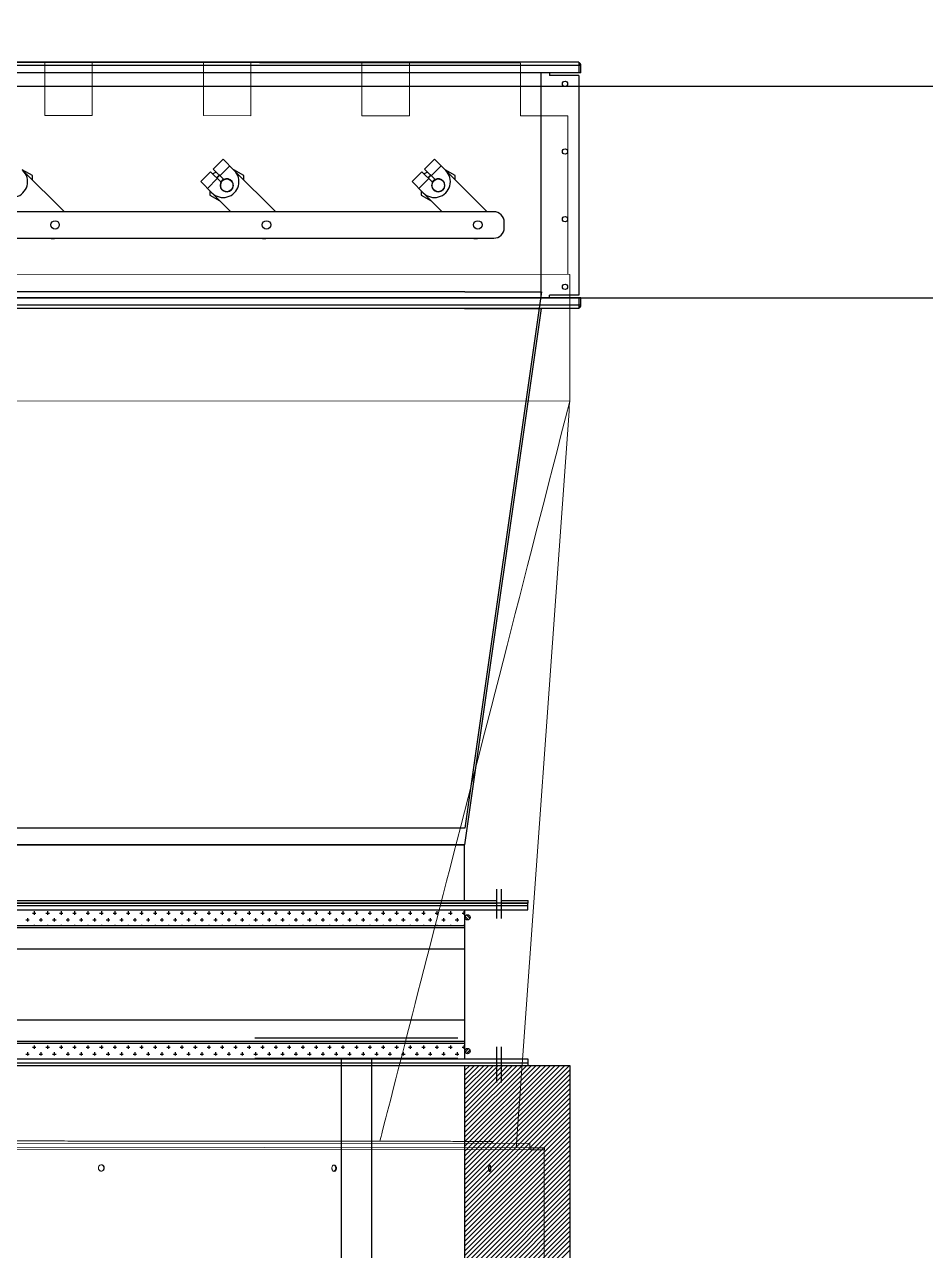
# Model space of a CAD drawing. Header units: millimetres. Extents: x -379292 to 1221486, y 92049 to 447512.
# Drawn here: x -170940 to -170087, y 213018 to 214177 of the extents above; entities that cross this region are included whole.
import ezdxf

# ---------------------------------------------------------------- set-up
doc = ezdxf.new("R2010")
doc.units = ezdxf.units.MM
doc.layers.add('05_WALL', color=3, linetype='Continuous')
doc.layers.add('08_LAMP', color=4, linetype='Continuous')
for name, color, linetype, lineweight in [('_Systemair', 3, 'Continuous', 30), ('_Systemair Ventilation Equipments', 7, 'Continuous', 30), ('Aironn-DEF', 7, 'Continuous', 0)]:
    doc.layers.add(name, color=color, linetype=linetype, lineweight=lineweight)

# ---------------------------------------------------------------- blocks, each defined once
blk = doc.blocks.new('GFL 1250')
at = {"layer": '_Systemair Ventilation Equipments', "color": 8}
for p, q in [((12063.17, 3746.23), (12063.17, 3748.73)), ((12063.42, 3748.73), (12063.17, 3748.73)), ((12063.42, 3748.73), (12063.17, 3748.73)), ((12063.42, 3746.23), (12063.42, 3748.73)), ((12063.42, 3746.23), (12063.17, 3746.23)), ((12063.17, 3614.68), (12063.17, 3745.78)), ((12063.42, 3745.78), (12063.17, 3745.78)), ((12063.42, 3614.68), (12063.42, 3745.78)), ((12057.92, 3617.73), (12057.92, 3742.73)), ((12063.22, 3742.73), (12057.92, 3742.73))]:
    blk.add_line(p, q, dxfattribs=at)
blk = doc.blocks.new('RSA 1250')
at = {"layer": '_Systemair Ventilation Equipments', "color": 8}
for p, q in [((12228.56, 3752.73), (12103.56, 3752.73)), ((12103.56, 3752.73), (12103.56, 3607.73)), ((12103.56, 3752.73), (12103.56, 3742.73)), ((12113.44, 3742.73), (12103.56, 3752.62)), ((12112.99, 3742.73), (12103.56, 3752.17)), ((12113.89, 3742.73), (12103.89, 3752.73)), ((12114.34, 3742.73), (12104.34, 3752.73)), ((12114.79, 3742.73), (12104.79, 3752.73)), ((12115.24, 3742.73), (12105.24, 3752.73)), ((12115.69, 3742.73), (12105.69, 3752.73)), ((12116.14, 3742.73), (12106.14, 3752.73)), ((12116.59, 3742.73), (12106.59, 3752.73)), ((12117.04, 3742.73), (12107.04, 3752.73)), ((12117.49, 3742.73), (12107.49, 3752.73)), ((12117.93, 3742.73), (12107.93, 3752.73)), ((12118.38, 3742.73), (12108.38, 3752.73)), ((12118.83, 3742.73), (12108.83, 3752.73)), ((12119.28, 3742.73), (12109.28, 3752.73)), ((12119.73, 3742.73), (12109.73, 3752.73)), ((12120.18, 3742.73), (12110.18, 3752.73)), ((12120.63, 3742.73), (12110.63, 3752.73)), ((12121.08, 3742.73), (12111.08, 3752.73)), ((12121.53, 3742.73), (12111.53, 3752.73)), ((12121.98, 3742.73), (12111.98, 3752.73)), ((12122.42, 3742.73), (12112.42, 3752.73)), ((12122.87, 3742.73), (12112.87, 3752.73)), ((12123.32, 3742.73), (12113.32, 3752.73)), ((12123.77, 3742.73), (12113.77, 3752.73)), ((12124.22, 3742.73), (12114.22, 3752.73)), ((12124.67, 3742.73), (12114.67, 3752.73)), ((12125.12, 3742.73), (12115.12, 3752.73)), ((12125.57, 3742.73), (12115.57, 3752.73)), ((12126.02, 3742.73), (12116.02, 3752.73)), ((12126.47, 3742.73), (12116.47, 3752.73)), ((12126.91, 3742.73), (12116.91, 3752.73)), ((12127.36, 3742.73), (12117.36, 3752.73)), ((12127.81, 3742.73), (12117.81, 3752.73)), ((12128.26, 3742.73), (12118.26, 3752.73)), ((12128.71, 3742.73), (12118.71, 3752.73)), ((12129.16, 3742.73), (12119.16, 3752.73)), ((12129.61, 3742.73), (12119.61, 3752.73)), ((12130.06, 3742.73), (12120.06, 3752.73)), ((12130.51, 3742.73), (12120.51, 3752.73)), ((12130.96, 3742.73), (12120.96, 3752.73)), ((12112.55, 3742.73), (12103.56, 3751.72)), ((12112.1, 3742.73), (12103.56, 3751.27)), ((12111.65, 3742.73), (12103.56, 3750.82)), ((12111.2, 3742.73), (12103.56, 3750.37)), ((12110.75, 3742.73), (12103.56, 3749.92)), ((12110.3, 3742.73), (12103.56, 3749.48)), ((12109.85, 3742.73), (12103.56, 3749.03)), ((12109.4, 3742.73), (12103.56, 3748.58)), ((12108.95, 3742.73), (12103.56, 3748.13)), ((12108.5, 3742.73), (12103.56, 3747.68)), ((12108.06, 3742.73), (12103.56, 3747.23)), ((12107.61, 3742.73), (12103.56, 3746.78)), ((12107.16, 3742.73), (12103.56, 3746.33)), ((12106.71, 3742.73), (12103.56, 3745.88)), ((12106.26, 3742.73), (12103.56, 3745.43)), ((12105.81, 3742.73), (12103.56, 3744.99)), ((12105.36, 3742.73), (12103.56, 3744.54)), ((12104.91, 3742.73), (12103.56, 3744.09)), ((12104.46, 3742.73), (12103.56, 3743.64)), ((12104.01, 3742.73), (12103.56, 3743.19)), ((12103.57, 3742.73), (12103.56, 3742.74)), ((12103.56, 3742.73), (12228.56, 3742.73))]:
    blk.add_line(p, q, dxfattribs=at)
blk = doc.blocks.new('EVH 1250')
at = {"layer": '_Systemair Ventilation Equipments', "color": 8}
for p, q in [((12307.23, 3748.71), (12307.23, 3611.71)), ((12307.88, 3748.71), (12307.23, 3748.71)), ((12307.48, 3748.71), (12307.48, 3611.71)), ((12307.88, 3611.71), (12307.88, 3748.71)), ((12321.98, 3611.71), (12321.98, 3748.71)), ((12321.98, 3748.71), (12322.63, 3748.71)), ((12322.38, 3748.71), (12322.38, 3611.71)), ((12322.63, 3748.71), (12322.63, 3611.71)), ((12308.68, 3746.21), (12305.91, 3746.21)), ((12324.2, 3746.21), (12320.83, 3746.21)), ((12308.68, 3745.77), (12305.91, 3745.77)), ((12324.2, 3745.77), (12320.83, 3745.77)), ((12321.98, 3742.75), (12307.88, 3742.75)), ((12308.17, 3742.49), (12308.17, 3742.75)), ((12308.67, 3743.23), (12308.35, 3742.91)), ((12308.81, 3743.09), (12308.49, 3742.77)), ((12309.35, 3617.75), (12309.35, 3742.75)), ((12309.55, 3617.75), (12309.55, 3742.75)), ((12311.55, 3617.75), (12311.55, 3742.75)), ((12318.28, 3617.75), (12318.28, 3742.75)), ((12320.28, 3617.75), (12320.28, 3742.75)), ((12320.48, 3617.75), (12320.48, 3742.75)), ((12321.98, 3742.75), (12320.53, 3742.75)), ((12320.87, 3742.49), (12320.87, 3742.75)), ((12321, 3743.09), (12321.32, 3742.77)), ((12321.14, 3743.23), (12321.46, 3742.91)), ((12308.01, 3742.65), (12308.33, 3742.65)), ((12308.17, 3741.22), (12308.17, 3741.54)), ((12308.65, 3742.01), (12308.96, 3742.01)), ((12308.81, 3741.85), (12308.81, 3742.17)), ((12309.28, 3742.65), (12309.35, 3742.65)), ((12320.71, 3742.65), (12321.03, 3742.65)), ((12320.87, 3741.22), (12320.87, 3741.54)), ((12321.35, 3742.01), (12321.66, 3742.01)), ((12321.51, 3741.85), (12321.51, 3742.17)), ((12308.01, 3741.38), (12308.33, 3741.38)), ((12308.65, 3740.74), (12308.96, 3740.74)), ((12308.81, 3740.58), (12308.81, 3740.9)), ((12309.28, 3741.38), (12309.35, 3741.38)), ((12320.71, 3741.38), (12321.03, 3741.38)), ((12321.35, 3740.74), (12321.66, 3740.74)), ((12321.51, 3740.58), (12321.51, 3740.9)), ((12308.01, 3740.11), (12308.33, 3740.11)), ((12308.17, 3739.95), (12308.17, 3740.27)), ((12308.65, 3739.47), (12308.96, 3739.47)), ((12308.81, 3739.31), (12308.81, 3739.63)), ((12309.28, 3740.11), (12309.35, 3740.11)), ((12320.71, 3740.11), (12321.03, 3740.11)), ((12320.87, 3739.95), (12320.87, 3740.27)), ((12321.35, 3739.47), (12321.66, 3739.47)), ((12321.51, 3739.31), (12321.51, 3739.63)), ((12308.01, 3738.84), (12308.33, 3738.84)), ((12308.17, 3738.68), (12308.17, 3739)), ((12308.65, 3738.2), (12308.96, 3738.2)), ((12308.81, 3738.04), (12308.81, 3738.36)), ((12309.28, 3738.84), (12309.35, 3738.84)), ((12320.71, 3738.84), (12321.03, 3738.84)), ((12320.87, 3738.68), (12320.87, 3739)), ((12321.35, 3738.2), (12321.66, 3738.2)), ((12321.51, 3738.04), (12321.51, 3738.36)), ((12308.01, 3737.57), (12308.33, 3737.57)), ((12308.17, 3737.41), (12308.17, 3737.73)), ((12308.65, 3736.93), (12308.96, 3736.93)), ((12308.81, 3736.77), (12308.81, 3737.09)), ((12309.28, 3737.57), (12309.35, 3737.57)), ((12320.71, 3737.57), (12321.03, 3737.57)), ((12320.87, 3737.41), (12320.87, 3737.73)), ((12321.35, 3736.93), (12321.66, 3736.93)), ((12321.51, 3736.77), (12321.51, 3737.09)), ((12308.01, 3736.3), (12308.33, 3736.3)), ((12308.17, 3736.14), (12308.17, 3736.46)), ((12308.81, 3735.5), (12308.81, 3735.82)), ((12309.28, 3736.3), (12309.35, 3736.3)), ((12320.71, 3736.3), (12321.03, 3736.3)), ((12320.87, 3736.14), (12320.87, 3736.46)), ((12321.51, 3735.5), (12321.51, 3735.82)), ((12308.01, 3735.03), (12308.33, 3735.03)), ((12308.17, 3734.87), (12308.17, 3735.19)), ((12308.65, 3735.66), (12308.96, 3735.66)), ((12308.81, 3734.23), (12308.81, 3734.55)), ((12309.28, 3735.03), (12309.34, 3735.03)), ((12320.71, 3735.03), (12321.03, 3735.03)), ((12320.87, 3734.87), (12320.87, 3735.19)), ((12321.35, 3735.66), (12321.66, 3735.66)), ((12321.51, 3734.23), (12321.51, 3734.55)), ((12308.01, 3733.76), (12308.33, 3733.76)), ((12308.17, 3733.6), (12308.17, 3733.92)), ((12308.65, 3734.39), (12308.96, 3734.39)), ((12309.28, 3733.76), (12309.34, 3733.76)), ((12320.71, 3733.76), (12321.03, 3733.76)), ((12320.87, 3733.6), (12320.87, 3733.92)), ((12321.35, 3734.39), (12321.66, 3734.39)), ((12308.01, 3732.49), (12308.33, 3732.49)), ((12308.17, 3732.33), (12308.17, 3732.65)), ((12308.65, 3733.12), (12308.96, 3733.12)), ((12308.81, 3732.96), (12308.81, 3733.28)), ((12309.28, 3732.49), (12309.34, 3732.49)), ((12320.71, 3732.49), (12321.03, 3732.49)), ((12320.87, 3732.33), (12320.87, 3732.65)), ((12321.35, 3733.12), (12321.66, 3733.12)), ((12321.51, 3732.96), (12321.51, 3733.28)), ((12321.98, 3732.49), (12321.98, 3732.49)), ((12308.01, 3731.22), (12308.33, 3731.22)), ((12308.17, 3731.06), (12308.17, 3731.38)), ((12308.65, 3731.85), (12308.96, 3731.85)), ((12308.81, 3731.69), (12308.81, 3732.01)), ((12309.28, 3731.22), (12309.34, 3731.22)), ((12320.71, 3731.22), (12321.03, 3731.22)), ((12320.87, 3731.06), (12320.87, 3731.38)), ((12321.35, 3731.85), (12321.66, 3731.85)), ((12321.51, 3731.69), (12321.51, 3732.01)), ((12321.98, 3731.22), (12321.98, 3731.22)), ((12308.01, 3729.95), (12308.33, 3729.95)), ((12308.17, 3729.79), (12308.17, 3730.11)), ((12308.65, 3730.58), (12308.96, 3730.58)), ((12308.81, 3730.42), (12308.81, 3730.74)), ((12309.28, 3729.95), (12309.34, 3729.95)), ((12320.71, 3729.95), (12321.03, 3729.95)), ((12320.87, 3729.79), (12320.87, 3730.11)), ((12321.35, 3730.58), (12321.66, 3730.58)), ((12321.51, 3730.42), (12321.51, 3730.74)), ((12321.98, 3729.95), (12321.98, 3729.95)), ((12308.17, 3728.52), (12308.17, 3728.84)), ((12308.65, 3729.31), (12308.96, 3729.31)), ((12308.81, 3729.15), (12308.81, 3729.47)), ((12320.87, 3728.52), (12320.87, 3728.84)), ((12321.35, 3729.31), (12321.66, 3729.31)), ((12321.51, 3729.15), (12321.51, 3729.47)), ((12308.01, 3728.68), (12308.33, 3728.68)), ((12308.65, 3728.04), (12308.96, 3728.04)), ((12308.81, 3727.88), (12308.81, 3728.2)), ((12309.28, 3728.68), (12309.34, 3728.68)), ((12320.71, 3728.68), (12321.03, 3728.68)), ((12321.35, 3728.04), (12321.66, 3728.04)), ((12321.51, 3727.88), (12321.51, 3728.2)), ((12321.98, 3728.68), (12321.98, 3728.68)), ((12308.01, 3727.41), (12308.33, 3727.41)), ((12308.17, 3727.25), (12308.17, 3727.57)), ((12308.65, 3726.77), (12308.96, 3726.77)), ((12308.81, 3726.61), (12308.81, 3726.93)), ((12309.28, 3727.41), (12309.34, 3727.41)), ((12320.71, 3727.41), (12321.03, 3727.41)), ((12320.87, 3727.25), (12320.87, 3727.57)), ((12321.35, 3726.77), (12321.66, 3726.77)), ((12321.51, 3726.61), (12321.51, 3726.93)), ((12321.98, 3727.41), (12321.98, 3727.41)), ((12308.01, 3726.14), (12308.33, 3726.14)), ((12308.17, 3725.98), (12308.17, 3726.3)), ((12308.65, 3725.5), (12308.96, 3725.5)), ((12308.81, 3725.34), (12308.81, 3725.66)), ((12309.28, 3726.14), (12309.34, 3726.14)), ((12320.71, 3726.14), (12321.03, 3726.14)), ((12320.87, 3725.98), (12320.87, 3726.3)), ((12321.35, 3725.5), (12321.66, 3725.5)), ((12321.51, 3725.34), (12321.51, 3725.66)), ((12321.98, 3726.14), (12321.98, 3726.14)), ((12308.01, 3724.87), (12308.33, 3724.87)), ((12308.17, 3724.71), (12308.17, 3725.03)), ((12308.65, 3724.23), (12308.96, 3724.23)), ((12308.81, 3724.07), (12308.81, 3724.39)), ((12309.28, 3724.87), (12309.34, 3724.87)), ((12320.71, 3724.87), (12321.03, 3724.87)), ((12320.87, 3724.71), (12320.87, 3725.03)), ((12321.35, 3724.23), (12321.66, 3724.23)), ((12321.51, 3724.07), (12321.51, 3724.39)), ((12321.98, 3724.87), (12321.99, 3724.87)), ((12308.01, 3723.6), (12308.33, 3723.6)), ((12308.17, 3723.44), (12308.17, 3723.76)), ((12308.65, 3722.96), (12308.96, 3722.96)), ((12308.81, 3722.8), (12308.81, 3723.12)), ((12309.28, 3723.6), (12309.34, 3723.6)), ((12320.71, 3723.6), (12321.03, 3723.6)), ((12320.87, 3723.44), (12320.87, 3723.76)), ((12321.35, 3722.96), (12321.66, 3722.96)), ((12321.51, 3722.8), (12321.51, 3723.12)), ((12321.98, 3723.6), (12321.99, 3723.6)), ((12308.01, 3722.33), (12308.33, 3722.33)), ((12308.17, 3722.17), (12308.17, 3722.49)), ((12308.81, 3721.53), (12308.81, 3721.85)), ((12309.28, 3722.33), (12309.33, 3722.33)), ((12320.71, 3722.33), (12321.03, 3722.33)), ((12320.87, 3722.17), (12320.87, 3722.49)), ((12321.51, 3721.53), (12321.51, 3721.85)), ((12321.98, 3722.33), (12321.99, 3722.33)), ((12308.01, 3721.06), (12308.33, 3721.06)), ((12308.17, 3720.9), (12308.17, 3721.22)), ((12308.65, 3721.69), (12308.96, 3721.69)), ((12309.28, 3721.06), (12309.33, 3721.06)), ((12320.71, 3721.06), (12321.03, 3721.06)), ((12320.87, 3720.9), (12320.87, 3721.22)), ((12321.35, 3721.69), (12321.66, 3721.69)), ((12321.98, 3721.06), (12321.99, 3721.06)), ((12308.01, 3719.79), (12308.33, 3719.79)), ((12308.17, 3719.63), (12308.17, 3719.95)), ((12308.65, 3720.42), (12308.96, 3720.42)), ((12308.81, 3720.26), (12308.81, 3720.58)), ((12309.28, 3719.79), (12309.33, 3719.79)), ((12320.71, 3719.79), (12321.03, 3719.79)), ((12320.87, 3719.63), (12320.87, 3719.95)), ((12321.35, 3720.42), (12321.66, 3720.42)), ((12321.51, 3720.26), (12321.51, 3720.58)), ((12321.98, 3719.79), (12321.99, 3719.79)), ((12308.01, 3718.52), (12308.33, 3718.52)), ((12308.17, 3718.36), (12308.17, 3718.68)), ((12308.65, 3719.15), (12308.96, 3719.15)), ((12308.81, 3718.99), (12308.81, 3719.31)), ((12309.28, 3718.52), (12309.33, 3718.52)), ((12320.71, 3718.52), (12321.03, 3718.52)), ((12320.87, 3718.36), (12320.87, 3718.68)), ((12321.35, 3719.15), (12321.66, 3719.15)), ((12321.51, 3718.99), (12321.51, 3719.31)), ((12321.98, 3718.52), (12321.99, 3718.52)), ((12308.01, 3717.25), (12308.33, 3717.25)), ((12308.17, 3717.09), (12308.17, 3717.41)), ((12308.65, 3717.88), (12308.96, 3717.88)), ((12308.81, 3717.72), (12308.81, 3718.04)), ((12309.28, 3717.25), (12309.33, 3717.25)), ((12320.71, 3717.25), (12321.03, 3717.25)), ((12320.87, 3717.09), (12320.87, 3717.41)), ((12321.35, 3717.88), (12321.66, 3717.88)), ((12321.51, 3717.72), (12321.51, 3718.04)), ((12321.98, 3717.25), (12321.99, 3717.25)), ((12308.17, 3715.82), (12308.17, 3716.14)), ((12308.65, 3716.61), (12308.96, 3716.61)), ((12308.81, 3716.45), (12308.81, 3716.77)), ((12320.87, 3715.82), (12320.87, 3716.14)), ((12321.35, 3716.61), (12321.66, 3716.61)), ((12321.51, 3716.45), (12321.51, 3716.77)), ((12308.01, 3715.98), (12308.33, 3715.98)), ((12308.17, 3714.55), (12308.17, 3714.87)), ((12308.65, 3715.34), (12308.96, 3715.34)), ((12308.81, 3715.18), (12308.81, 3715.5)), ((12309.28, 3715.98), (12309.33, 3715.98)), ((12320.71, 3715.98), (12321.03, 3715.98)), ((12320.87, 3714.55), (12320.87, 3714.87)), ((12321.35, 3715.34), (12321.66, 3715.34)), ((12321.51, 3715.18), (12321.51, 3715.5)), ((12321.98, 3715.98), (12321.99, 3715.98)), ((12308.01, 3714.71), (12308.33, 3714.71)), ((12308.65, 3714.07), (12308.96, 3714.07)), ((12308.81, 3713.91), (12308.81, 3714.23)), ((12309.28, 3714.71), (12309.33, 3714.71)), ((12320.71, 3714.71), (12321.03, 3714.71)), ((12321.35, 3714.07), (12321.66, 3714.07)), ((12321.51, 3713.91), (12321.51, 3714.23)), ((12321.98, 3714.71), (12321.99, 3714.71)), ((12308.01, 3713.44), (12308.33, 3713.44)), ((12308.17, 3713.28), (12308.17, 3713.6)), ((12308.65, 3712.8), (12308.96, 3712.8)), ((12308.81, 3712.64), (12308.81, 3712.96)), ((12309.28, 3713.44), (12309.33, 3713.44)), ((12320.71, 3713.44), (12321.03, 3713.44)), ((12320.87, 3713.28), (12320.87, 3713.6)), ((12321.35, 3712.8), (12321.66, 3712.8)), ((12321.51, 3712.64), (12321.51, 3712.96)), ((12321.98, 3713.44), (12321.99, 3713.44)), ((12308.01, 3712.17), (12308.33, 3712.17)), ((12308.17, 3712.01), (12308.17, 3712.33)), ((12308.65, 3711.53), (12308.96, 3711.53)), ((12308.81, 3711.37), (12308.81, 3711.69)), ((12309.28, 3712.17), (12309.33, 3712.17)), ((12320.71, 3712.17), (12321.03, 3712.17)), ((12320.87, 3712.01), (12320.87, 3712.33)), ((12321.35, 3711.53), (12321.66, 3711.53)), ((12321.51, 3711.37), (12321.51, 3711.69)), ((12321.98, 3712.17), (12321.99, 3712.17)), ((12308.01, 3710.9), (12308.33, 3710.9)), ((12308.17, 3710.74), (12308.17, 3711.06)), ((12308.65, 3710.26), (12308.96, 3710.26)), ((12308.81, 3710.1), (12308.81, 3710.42)), ((12309.28, 3710.9), (12309.32, 3710.9)), ((12320.71, 3710.9), (12321.03, 3710.9)), ((12320.87, 3710.74), (12320.87, 3711.06)), ((12321.35, 3710.26), (12321.66, 3710.26)), ((12321.51, 3710.1), (12321.51, 3710.42)), ((12321.98, 3710.9), (12321.99, 3710.9)), ((12308.01, 3709.63), (12308.33, 3709.63)), ((12308.17, 3709.47), (12308.17, 3709.79)), ((12308.81, 3708.83), (12308.81, 3709.15)), ((12309.28, 3709.63), (12309.32, 3709.63)), ((12320.71, 3709.63), (12321.03, 3709.63)), ((12320.87, 3709.47), (12320.87, 3709.79)), ((12321.51, 3708.83), (12321.51, 3709.15)), ((12321.98, 3709.63), (12321.99, 3709.63)), ((12308.01, 3708.36), (12308.33, 3708.36)), ((12308.17, 3708.2), (12308.17, 3708.52)), ((12308.65, 3708.99), (12308.96, 3708.99)), ((12308.81, 3707.56), (12308.81, 3707.88)), ((12309.28, 3708.36), (12309.32, 3708.36)), ((12320.71, 3708.36), (12321.03, 3708.36)), ((12320.87, 3708.2), (12320.87, 3708.52)), ((12321.35, 3708.99), (12321.66, 3708.99)), ((12321.51, 3707.56), (12321.51, 3707.88)), ((12321.98, 3708.36), (12321.99, 3708.36)), ((12308.01, 3707.09), (12308.33, 3707.09)), ((12308.17, 3706.93), (12308.17, 3707.25)), ((12308.65, 3707.72), (12308.96, 3707.72)), ((12309.28, 3707.09), (12309.32, 3707.09)), ((12320.71, 3707.09), (12321.03, 3707.09)), ((12320.87, 3706.93), (12320.87, 3707.25)), ((12321.35, 3707.72), (12321.66, 3707.72)), ((12321.98, 3707.09), (12321.99, 3707.09)), ((12308.01, 3705.82), (12308.33, 3705.82)), ((12308.17, 3705.66), (12308.17, 3705.98)), ((12308.65, 3706.45), (12308.96, 3706.45)), ((12308.81, 3706.29), (12308.81, 3706.61)), ((12309.28, 3705.82), (12309.32, 3705.82)), ((12320.71, 3705.82), (12321.03, 3705.82)), ((12320.87, 3705.66), (12320.87, 3705.98)), ((12321.35, 3706.45), (12321.66, 3706.45)), ((12321.51, 3706.29), (12321.51, 3706.61)), ((12321.98, 3705.82), (12321.99, 3705.82)), ((12308.01, 3704.55), (12308.33, 3704.55)), ((12308.17, 3704.39), (12308.17, 3704.71)), ((12308.65, 3705.18), (12308.96, 3705.18)), ((12308.81, 3705.02), (12308.81, 3705.34)), ((12309.28, 3704.55), (12309.32, 3704.55)), ((12320.71, 3704.55), (12321.03, 3704.55)), ((12320.87, 3704.39), (12320.87, 3704.71)), ((12321.35, 3705.18), (12321.66, 3705.18)), ((12321.51, 3705.02), (12321.51, 3705.34)), ((12321.98, 3704.55), (12321.99, 3704.55)), ((12308.01, 3703.28), (12308.33, 3703.28)), ((12308.17, 3703.12), (12308.17, 3703.44)), ((12308.65, 3703.91), (12308.96, 3703.91)), ((12308.81, 3703.75), (12308.81, 3704.07)), ((12309.28, 3703.28), (12309.32, 3703.28)), ((12320.71, 3703.28), (12321.03, 3703.28)), ((12320.87, 3703.12), (12320.87, 3703.44)), ((12321.35, 3703.91), (12321.66, 3703.91)), ((12321.51, 3703.75), (12321.51, 3704.07)), ((12321.98, 3703.28), (12321.99, 3703.28)), ((12308.17, 3701.85), (12308.17, 3702.17)), ((12308.65, 3702.64), (12308.96, 3702.64)), ((12308.81, 3702.48), (12308.81, 3702.8)), ((12320.87, 3701.85), (12320.87, 3702.17)), ((12321.35, 3702.64), (12321.66, 3702.64)), ((12321.51, 3702.48), (12321.51, 3702.8)), ((12308.01, 3702.01), (12308.33, 3702.01)), ((12308.65, 3701.37), (12308.96, 3701.37)), ((12308.81, 3701.21), (12308.81, 3701.53)), ((12309.28, 3702.01), (12309.32, 3702.01)), ((12320.71, 3702.01), (12321.03, 3702.01)), ((12321.35, 3701.37), (12321.66, 3701.37)), ((12321.51, 3701.21), (12321.51, 3701.53)), ((12321.98, 3702.01), (12321.99, 3702.01))]:
    blk.add_line(p, q, dxfattribs=at)
for centre in [(12308.58, 3743), (12321.23, 3743)]:
    blk.add_circle(centre, 0.25, dxfattribs=at)
blk = doc.blocks.new('GDD 1250')
at = {"layer": '_Systemair Ventilation Equipments', "color": 8, "linetype": 'Continuous'}
for p, q in [((12625.02, 1429.51), (12625.02, 1282.91)), ((12625.02, 1429.51), (12626.02, 1429.51)), ((12625.32, 1429.71), (12625.32, 1429.51)), ((12626.02, 1429.71), (12625.32, 1429.71)), ((12625.32, 1429.51), (12625.32, 1282.91)), ((12626.02, 1429.71), (12626.02, 1429.51)), ((12626.02, 1429.51), (12626.02, 1282.91)), ((12626.27, 1429.51), (12626.27, 1426.75)), ((12626.27, 1429.51), (12647.07, 1429.51)), ((12647.07, 1429.51), (12647.07, 1426.75)), ((12647.32, 1429.71), (12647.32, 1429.51)), ((12648.02, 1429.71), (12647.32, 1429.71)), ((12647.32, 1429.51), (12647.32, 1282.91)), ((12647.32, 1429.51), (12648.32, 1429.51)), ((12648.02, 1429.71), (12648.02, 1429.51)), ((12648.02, 1429.51), (12648.02, 1282.91)), ((12648.32, 1429.51), (12648.32, 1282.91)), ((12626.02, 1426.75), (12626.27, 1426.75)), ((12647.32, 1426.75), (12647.07, 1426.75)), ((12647.32, 1425.96), (12626.02, 1425.96)), ((12640.67, 1422.46), (12640.17, 1422.46)), ((12639.15, 1420.81), (12635.26, 1416.92)), ((12639.17, 1421.46), (12639.17, 1298.46)), ((12641.67, 1298.46), (12641.67, 1421.46)), ((12635.75, 1417.81), (12635.2, 1416.86)), ((12636.15, 1417.81), (12635.75, 1417.81)), ((12634.2, 1415.86), (12635.26, 1416.92)), ((12634.83, 1416.49), (12635.77, 1415.56)), ((12637.38, 1414.8), (12639.17, 1416.59)), ((12634.2, 1415.86), (12635.14, 1414.92)), ((12635.14, 1414.92), (12636.13, 1415.92)), ((12635.38, 1414.67), (12636.38, 1415.67)), ((12635.41, 1415.2), (12635.59, 1414.88)), ((12636.02, 1415.31), (12636.96, 1414.37)), ((12637.6, 1414.61), (12638.15, 1415.56)), ((12635.38, 1414.67), (12636.32, 1413.74)), ((12636.32, 1413.74), (12637.38, 1414.8)), ((12637.19, 1414.61), (12637.6, 1414.61)), ((12639.15, 1400.81), (12635.26, 1396.92)), ((12635.75, 1397.81), (12635.2, 1396.86)), ((12636.15, 1397.81), (12635.75, 1397.81)), ((12634.2, 1395.86), (12635.26, 1396.92)), ((12634.83, 1396.49), (12635.77, 1395.56)), ((12637.38, 1394.8), (12639.17, 1396.59)), ((12634.2, 1395.86), (12635.14, 1394.92)), ((12635.14, 1394.92), (12636.13, 1395.92)), ((12635.38, 1394.67), (12636.38, 1395.67)), ((12636.02, 1395.31), (12636.96, 1394.37)), ((12637.6, 1394.61), (12638.15, 1395.56)), ((12635.38, 1394.67), (12636.32, 1393.74)), ((12635.41, 1395.2), (12635.59, 1394.88)), ((12636.32, 1393.74), (12637.38, 1394.8)), ((12637.19, 1394.61), (12637.6, 1394.61)), ((12639.15, 1380.81), (12635.26, 1376.92)), ((12635.75, 1377.81), (12635.2, 1376.86)), ((12636.15, 1377.81), (12635.75, 1377.81))]:
    blk.add_line(p, q, dxfattribs=at)
for centre, radius in [((12627.07, 1428.21), 0.25), ((12633.47, 1428.21), 0.25), ((12639.87, 1428.21), 0.25), ((12646.27, 1428.21), 0.25), ((12640.42, 1419.96), 0.4), ((12636.67, 1416.21), 0.6), ((12640.42, 1399.96), 0.4), ((12636.67, 1396.21), 0.6), ((12640.42, 1379.96), 0.4)]:
    blk.add_circle(centre, radius, dxfattribs=at)
for centre, radius, start, end in [((12625.32, 1429.41), 0.3, 90, 160.7025), ((12648.02, 1429.41), 0.3, 19.2975, 90), ((12640.17, 1421.46), 1, 90, 180), ((12640.67, 1421.46), 1, 0, 90), ((12640.21, 1419.75), 1.5, 133.8159, 135), ((12640.21, 1419.75), 1.5, 347.1742, 12.816), ((12636.32, 1415.86), 1.5, 315, 135), ((12636.67, 1416.21), 0.615, 241.5321, 208.4679), ((12636.67, 1416.21), 1.2, 216.6085, 233.3915), ((12636.67, 1416.21), 1.15, 216.2379, 233.7561), ((12636.67, 1416.21), 0.65, 209.3769, 240.6232), ((12640.21, 1399.75), 1.5, 133.8159, 135), ((12640.21, 1399.75), 1.5, 347.1742, 12.816), ((12636.32, 1395.86), 1.5, 315, 135), ((12636.67, 1396.21), 0.615, 241.5321, 208.4679), ((12636.67, 1396.21), 1.2, 216.6085, 233.3915), ((12636.67, 1396.21), 1.15, 216.2379, 233.7561), ((12636.67, 1396.21), 0.65, 209.3769, 240.6232), ((12640.21, 1379.75), 1.5, 133.8159, 135), ((12640.21, 1379.75), 1.5, 347.1742, 12.816), ((12636.32, 1375.86), 1.5, 315, 135)]:
    blk.add_arc(centre, radius, start, end, dxfattribs=at)
blk = doc.blocks.new('red1250')
at = {"layer": '_Systemair', "color": 8}
for p, q in [((15507.5, 2064.58), (15507.5, 2071.83)), ((15507.5, 2071.83), (15558.25, 2064.58)), ((15507.5, 2064.58), (15507.5, 1939.58)), ((15558.25, 2064.58), (15558.25, 1939.58))]:
    blk.add_line(p, q, dxfattribs=at)
blk = doc.blocks.new('OtoParkBodrumKatMimari')
at = {"layer": '05_WALL', "color": 8, "flags": 128}
for points in [[(71500, 116100), (71500, 116600), (76550, 116600), (76550, 113300), (71500, 113300)], [(71500, 113100), (76550, 113100), (76550, 107000), (71500, 107000), (71500, 107500)]]:
    blk.add_lwpolyline(points, dxfattribs=at)
at = {"layer": '_Systemair', "color": 7, "xscale": 10, "yscale": 10, "zscale": 10, "rotation": 270}
blk.add_blockref('red1250', (55185.5, 268165), dxfattribs=at)
at = {"layer": '_Systemair Ventilation Equipments', "xscale": 10, "yscale": 10, "zscale": 10, "rotation": 270}
for name, p in [('GDD 1250', (61644.2, 239573.2)), ('GFL 1250', (38404, 233161.7)), ('EVH 1250', (38404, 235599.8))]:
    blk.add_blockref(name, p, dxfattribs=at)
at = {"layer": '_Systemair Ventilation Equipments', "color": 8, "xscale": 10, "yscale": 10, "zscale": 10, "rotation": 270}
blk.add_blockref('RSA 1250', (38404, 233409.1), dxfattribs=at)
blk = doc.blocks.new('40 W SIVA ÜSTÜ ETANJ LED 50')
at = {"layer": '08_LAMP'}
for p, q in [((-625, -100), (-625, 100)), ((-605, -100), (-605, 100)), ((-605, 15), (605, 15)), ((-605, -15), (605, -15))]:
    blk.add_line(p, q, dxfattribs=at)
blk = doc.blocks.new('AIRONN DEF 1250-1')
at = {"layer": 'Aironn-DEF', "color": 7}
blk.add_line((4105.98, 5140.36), (4241.51, 5140.24), dxfattribs=at)
at = {"layer": 'Aironn-DEF', "color": 7, "linetype": 'Continuous', "lineweight": 15}
for p, q in [((4196.51, 5135.28), (4196.51, 5140.28)), ((4200.98, 5135.28), (4200.99, 5140.28)), ((4211.51, 5135.27), (4211.51, 5140.27)), ((4215.98, 5135.26), (4215.99, 5140.26)), ((4226.51, 5135.26), (4226.51, 5140.26)), ((4230.99, 5135.25), (4230.99, 5140.25)), ((4241.51, 5135.24), (4241.51, 5140.24)), ((4196.51, 5135.28), (4200.98, 5135.28)), ((4211.51, 5135.27), (4215.98, 5135.26)), ((4226.51, 5135.26), (4230.99, 5135.25)), ((4241.51, 5135.24), (4245.99, 5135.24)), ((4245.99, 5135.24), (4245.98, 5120.24)), ((4105.76, 5120.35), (4246.18, 5120.24)), ((4238.78, 5038.23), (4238.78, 5038.23)), ((4242.38, 5038.03), (4109.37, 5038.14)), ((4162.63, 5037.69), (4242.48, 5037.63)), ((4162.63, 5037.49), (4242.48, 5037.43)), ((4242.38, 5037.63), (4242.38, 5038.03)), ((4242.48, 5037.43), (4242.48, 5037.63)), ((4242.48, 5037.63), (4243.78, 5037.63)), ((4242.48, 5037.43), (4243.78, 5037.43)), ((4243.76, 5035.98), (4243.76, 5037.43)), ((4243.78, 5037.43), (4243.78, 5037.63)), ((4243.77, 5035.98), (4243.76, 5035.98)), ((4243.66, 4914.66), (4243.76, 5035.38)), ((4243.76, 5035.38), (4243.76, 5035.38))]:
    blk.add_line(p, q, dxfattribs=at)
at = {"layer": 'Aironn-DEF', "color": 2, "linetype": 'Continuous', "lineweight": 15}
for p, q in [((4246.18, 5120.24), (4246.17, 5108.24)), ((4105.74, 5108.35), (4246.17, 5108.24)), ((4105.75, 5108.35), (4246.17, 5108.24)), ((4246.17, 5108.24), (4246.16, 5108.18)), ((4241.09, 5037.63), (4246.1, 5107.3))]:
    blk.add_line(p, q, dxfattribs=at)
at = {"layer": 'Aironn-DEF', "color": 7, "linetype": 'Continuous', "lineweight": 15}
blk.add_arc((4238.98, 5038.23), 0.2, 179.9523, 269.9523, dxfattribs=at)
at = {"layer": 'Aironn-DEF', "color": 2, "linetype": 'Continuous', "lineweight": 15}
for points, knots in [([(4228.2, 5038.24), (4228.2, 5038.24), (4233.33, 5058.25), (4241.89, 5091.57), (4246.17, 5108.24)], [0, 0, 0, 0, 0.5, 1, 1, 1, 1]), ([(4246.1, 5107.3), (4246.1, 5107.45), (4246.09, 5107.75), (4246.14, 5108.03), (4246.16, 5108.18)], [0, 0, 0, 0, 0.505354, 1, 1, 1, 1])]:
    blk.add_open_spline(points, degree=3, knots=knots, dxfattribs=at)
at = {"layer": 'Aironn-DEF', "color": 7, "linetype": 'Continuous', "lineweight": 15}
for points, knots in [([(4220.51, 5038.25), (4219.88, 5038.25), (4218.63, 5038.25), (4216.65, 5038.25), (4214.61, 5038.25), (4212.48, 5038.25), (4210.26, 5038.25), (4207.96, 5038.26), (4205.61, 5038.26), (4203.22, 5038.26), (4200.8, 5038.26), (4198.37, 5038.26), (4195.89, 5038.27), (4193.36, 5038.27), (4190.77, 5038.27), (4188.13, 5038.27), (4185.46, 5038.28), (4182.81, 5038.28), (4180.17, 5038.28), (4177.55, 5038.28), (4174.92, 5038.28), (4172.27, 5038.29), (4169.6, 5038.29), (4166.92, 5038.29), (4164.26, 5038.29), (4161.64, 5038.3), (4159.07, 5038.3), (4156.55, 5038.3), (4154.07, 5038.3), (4151.6, 5038.3), (4149.16, 5038.31), (4146.74, 5038.31), (4144.37, 5038.31), (4142.03, 5038.31), (4139.74, 5038.31), (4137.5, 5038.32), (4135.33, 5038.32), (4133.23, 5038.32), (4131.9, 5038.32), (4131.24, 5038.32)], [0, 0, 0, 0, 0.02649, 0.053002, 0.079515, 0.106004, 0.133263, 0.160546, 0.18783, 0.215088, 0.241578, 0.268091, 0.294604, 0.321094, 0.348355, 0.37564, 0.402926, 0.430187, 0.456653, 0.483142, 0.509631, 0.536097, 0.563332, 0.590593, 0.617853, 0.645088, 0.671542, 0.698019, 0.724496, 0.75095, 0.778171, 0.805417, 0.832664, 0.859885, 0.887881, 0.915917, 0.943967, 0.972004, 1, 1, 1, 1]), ([(4238.97, 5038.23), (4238.97, 5038.23), (4238.98, 5038.23), (4238.89, 5038.23), (4238.69, 5038.23), (4238.36, 5038.23), (4237.92, 5038.23), (4237.37, 5038.23), (4236.72, 5038.23), (4235.97, 5038.23), (4235.12, 5038.23), (4234.15, 5038.23), (4233.07, 5038.24), (4231.88, 5038.24), (4230.58, 5038.24), (4229.25, 5038.24), (4227.91, 5038.24), (4226.58, 5038.24), (4225.17, 5038.24), (4223.68, 5038.24), (4222.13, 5038.24), (4221.05, 5038.25), (4220.51, 5038.25)], [0, 0, 0, 0, 0.019259, 0.072191, 0.126661, 0.181181, 0.235701, 0.290172, 0.34308, 0.396033, 0.448987, 0.501895, 0.556337, 0.610828, 0.66532, 0.719762, 0.766181, 0.812614, 0.859033, 0.906017, 0.953016, 1, 1, 1, 1]), ([(4201.85, 5036.01), (4201.82, 5036.01), (4201.74, 5036), (4201.65, 5035.93), (4201.59, 5035.83), (4201.57, 5035.74), (4201.58, 5035.68), (4201.58, 5035.63), (4201.61, 5035.56), (4201.65, 5035.5), (4201.7, 5035.45), (4201.77, 5035.42), (4201.82, 5035.41), (4201.85, 5035.41)], [0, 0, 0, 0, 0.124805, 0.249609, 0.374414, 0.499219, 0.52993, 0.581946, 0.655209, 0.749637, 0.825128, 0.892091, 1, 1, 1, 1]), ([(4202.1, 5035.71), (4202.09, 5035.74), (4202.09, 5035.81), (4202.04, 5035.9), (4201.97, 5035.97), (4201.89, 5036.01), (4201.84, 5036.01), (4201.82, 5036.01)], [0, 0, 0, 0, 0.214743, 0.429487, 0.644232, 0.858977, 1, 1, 1, 1]), ([(4201.85, 5035.41), (4201.89, 5035.42), (4201.96, 5035.42), (4202.05, 5035.49), (4202.1, 5035.58), (4202.12, 5035.64), (4202.13, 5035.68), (4202.13, 5035.69), (4202.13, 5035.7), (4202.13, 5035.71), (4202.13, 5035.71), (4202.13, 5035.71), (4202.13, 5035.71), (4202.13, 5035.71), (4202.13, 5035.72), (4202.13, 5035.75), (4202.12, 5035.8), (4202.1, 5035.86), (4202.05, 5035.92), (4202, 5035.97), (4201.93, 5036), (4201.88, 5036.01), (4201.85, 5036.01)], [0, 0, 0, 0, 0.124746, 0.249492, 0.374238, 0.436913, 0.468289, 0.483981, 0.491828, 0.495752, 0.497713, 0.498694, 0.499185, 0.49943, 0.499508, 0.530298, 0.582378, 0.65569, 0.750104, 0.82543, 0.89226, 1, 1, 1, 1]), ([(4223.88, 5035.99), (4223.85, 5035.99), (4223.79, 5035.98), (4223.72, 5035.91), (4223.67, 5035.81), (4223.66, 5035.72), (4223.66, 5035.66), (4223.67, 5035.61), (4223.69, 5035.54), (4223.72, 5035.48), (4223.76, 5035.44), (4223.81, 5035.4), (4223.85, 5035.4), (4223.88, 5035.39)], [0, 0, 0, 0, 0.124805, 0.249609, 0.374414, 0.499219, 0.52993, 0.581946, 0.655209, 0.749637, 0.825128, 0.892091, 1, 1, 1, 1]), ([(4224.03, 5035.69), (4224.03, 5035.73), (4224.02, 5035.79), (4223.99, 5035.88), (4223.93, 5035.95), (4223.87, 5035.99), (4223.84, 5035.99), (4223.82, 5035.99)], [0, 0, 0, 0, 0.214743, 0.429487, 0.644232, 0.858977, 1, 1, 1, 1]), ([(4223.88, 5035.39), (4223.9, 5035.4), (4223.96, 5035.41), (4224.03, 5035.48), (4224.07, 5035.56), (4224.08, 5035.62), (4224.09, 5035.66), (4224.09, 5035.68), (4224.09, 5035.68), (4224.09, 5035.69), (4224.09, 5035.69), (4224.09, 5035.69), (4224.09, 5035.69), (4224.09, 5035.69), (4224.09, 5035.7), (4224.09, 5035.73), (4224.08, 5035.78), (4224.06, 5035.84), (4224.03, 5035.9), (4223.99, 5035.95), (4223.94, 5035.98), (4223.9, 5035.99), (4223.88, 5035.99)], [0, 0, 0, 0, 0.124746, 0.249492, 0.374238, 0.436913, 0.468289, 0.483981, 0.491828, 0.495752, 0.497713, 0.498694, 0.499185, 0.49943, 0.499508, 0.530298, 0.582378, 0.65569, 0.750104, 0.82543, 0.89226, 1, 1, 1, 1]), ([(4238.59, 5035.98), (4238.58, 5035.98), (4238.55, 5035.97), (4238.51, 5035.9), (4238.48, 5035.8), (4238.48, 5035.71), (4238.48, 5035.65), (4238.48, 5035.6), (4238.49, 5035.53), (4238.51, 5035.47), (4238.53, 5035.42), (4238.56, 5035.39), (4238.58, 5035.38), (4238.59, 5035.38)], [0, 0, 0, 0, 0.124805, 0.249609, 0.374414, 0.499219, 0.52993, 0.581946, 0.655209, 0.749637, 0.825128, 0.892091, 1, 1, 1, 1]), ([(4238.63, 5035.68), (4238.63, 5035.71), (4238.63, 5035.78), (4238.61, 5035.87), (4238.58, 5035.94), (4238.56, 5035.95), (4238.55, 5035.96)], [0, 0, 0, 0, 0.26856, 0.537121, 0.805682, 1, 1, 1, 1]), ([(4238.59, 5035.38), (4238.61, 5035.39), (4238.64, 5035.39), (4238.68, 5035.46), (4238.7, 5035.55), (4238.7, 5035.61), (4238.71, 5035.65), (4238.71, 5035.66), (4238.71, 5035.67), (4238.71, 5035.68), (4238.71, 5035.68), (4238.71, 5035.68), (4238.71, 5035.68), (4238.71, 5035.68), (4238.71, 5035.69), (4238.71, 5035.72), (4238.7, 5035.76), (4238.69, 5035.83), (4238.68, 5035.89), (4238.65, 5035.94), (4238.63, 5035.97), (4238.61, 5035.98), (4238.59, 5035.98)], [0, 0, 0, 0, 0.124746, 0.249492, 0.374238, 0.436913, 0.468289, 0.483981, 0.491828, 0.495752, 0.497713, 0.498694, 0.499185, 0.49943, 0.499508, 0.530298, 0.582378, 0.65569, 0.750104, 0.82543, 0.89226, 1, 1, 1, 1]), ([(4243.76, 5035.98), (4243.76, 5035.97), (4243.76, 5035.96), (4243.76, 5035.89), (4243.76, 5035.79), (4243.76, 5035.71), (4243.76, 5035.64), (4243.76, 5035.59), (4243.76, 5035.53), (4243.76, 5035.47), (4243.76, 5035.42), (4243.76, 5035.38), (4243.76, 5035.38), (4243.76, 5035.38)], [0, 0, 0, 0, 0.124744, 0.249487, 0.374231, 0.498975, 0.529735, 0.581799, 0.65511, 0.749586, 0.8251, 0.892079, 1, 1, 1, 1]), ([(4201.82, 5035.41), (4201.82, 5035.41), (4201.85, 5035.41), (4201.92, 5035.43), (4202, 5035.47), (4202.06, 5035.55), (4202.09, 5035.64), (4202.1, 5035.69), (4202.1, 5035.71)], [0, 0, 0, 0, 0.00679, 0.221493, 0.436196, 0.650901, 0.865606, 1, 1, 1, 1]), ([(4223.82, 5035.39), (4223.82, 5035.39), (4223.84, 5035.39), (4223.89, 5035.41), (4223.96, 5035.46), (4224, 5035.53), (4224.03, 5035.62), (4224.03, 5035.67), (4224.03, 5035.69)], [0, 0, 0, 0, 0.00679, 0.221493, 0.436196, 0.650901, 0.865606, 1, 1, 1, 1]), ([(4238.56, 5035.4), (4238.57, 5035.41), (4238.59, 5035.44), (4238.62, 5035.52), (4238.63, 5035.6), (4238.63, 5035.66), (4238.63, 5035.68)], [0, 0, 0, 0, 0.275507, 0.551404, 0.827303, 1, 1, 1, 1])]:
    blk.add_open_spline(points, degree=3, knots=knots, dxfattribs=at)

msp = doc.modelspace()

# ---------------------------------------------------------------- block references
at = {"color": 8}
msp.add_blockref('OtoParkBodrumKatMimari', (-246354.8, 100818.8), dxfattribs=at)

# ---------------------------------------------------------------- next in the draw order: block references
at = {"layer": '08_LAMP', "xscale": 0.96, "yscale": 0.96, "zscale": 0.96, "rotation": 270}
msp.add_blockref('40 W SIVA ÜSTÜ ETANJ LED 50', (-170626, 212618.8), dxfattribs=at)
at = {"layer": '_Systemair', "color": 7, "xscale": 10, "yscale": 10, "zscale": 10, "rotation": 270}
msp.add_blockref('red1250', (-191169.1, 368999.6), dxfattribs=at)
at = {"layer": 'Aironn-DEF', "color": 0, "xscale": 10, "yscale": 10, "zscale": 10}
msp.add_blockref('AIRONN DEF 1250-1', (-212885.7, 162738.6), dxfattribs=at)

doc.saveas('drawing.dxf')
